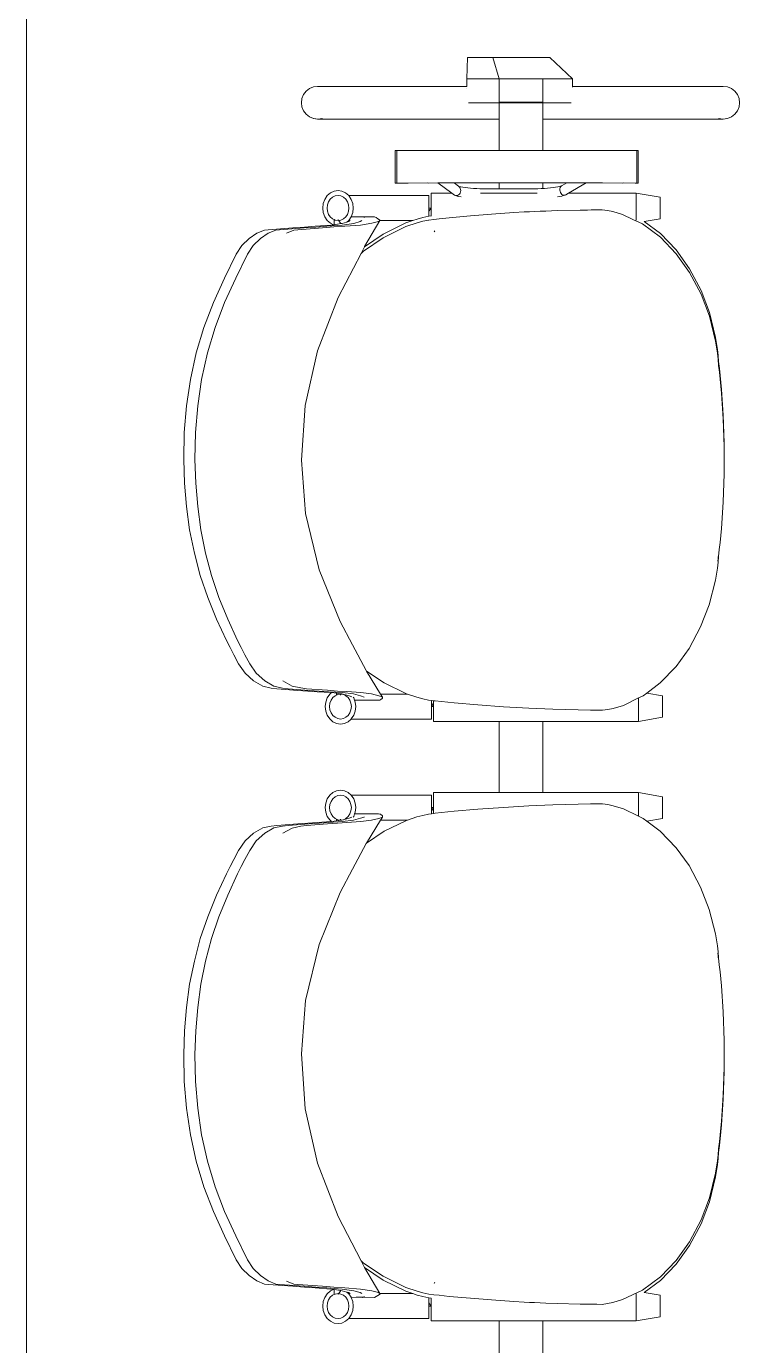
# Model space of a CAD drawing. Header units: millimetres. Extents: x -280308 to 6402717, y -14 to 2073074.
# Drawn here: x -19367 to -18711, y 562457 to 563670 of the extents above; entities that cross this region are included whole.
import ezdxf

# ---------------------------------------------------------------- set-up
doc = ezdxf.new("R2010")
doc.units = ezdxf.units.MM
doc.layers.get('0').update_dxf_attribs({"lineweight": 0})
doc.layers.add('A-ALINE-6', color=117, linetype='Continuous', lineweight=9)
doc.layers.add('A-FURN-EQPM', color=177, linetype='Continuous', lineweight=0)

# ---------------------------------------------------------------- blocks, each defined once
blk = doc.blocks.new('A$Cf856f872')
at = {"layer": 'A-ALINE-6'}
blk.add_lwpolyline([(26497.8, -12897), (26497.8, -8997), (26647.8, -8997), (26647.8, -12897)], close=True, dxfattribs=at)
blk = doc.blocks.new('A$C3a0a0d7c')
at = {"color": 0, "linetype": 'ByBlock', "lineweight": -2}
for p, q in [((-0.0967, -0.077), (-0.0758, -0.0575)), ((-0.0758, -0.0575), (-0.0232, -0.0575)), ((-0.0292, -0.077), (-0.0232, -0.0575)), ((-0.0232, -0.0575), (0, -0.0575)), ((0.0006, -0.077), (0, -0.0575)), ((-0.2391, -0.0845), (-0.2427, -0.086)), ((-0.2352, -0.084), (-0.2391, -0.0845)), ((-0.2352, -0.084), (-0.0967, -0.084)), ((-0.0967, -0.084), (-0.0967, -0.077)), ((-0.0692, -0.077), (-0.0967, -0.077)), ((-0.0967, -0.0846), (-0.0967, -0.084)), ((-0.0292, -0.077), (-0.0692, -0.077)), ((-0.0692, -0.0985), (-0.0692, -0.077)), ((-0.0292, -0.0985), (-0.0292, -0.077)), ((0.0006, -0.077), (-0.0292, -0.077)), ((0.0006, -0.084), (0.0005, -0.084)), ((0.0006, -0.084), (0.0006, -0.077)), ((0.0006, -0.084), (0.1378, -0.084)), ((0.1378, -0.084), (0.1416, -0.0845)), ((0.1416, -0.0845), (0.1452, -0.086)), ((-0.2497, -0.0951), (-0.2502, -0.099)), ((-0.2482, -0.0915), (-0.2497, -0.0951)), ((-0.2458, -0.0884), (-0.2482, -0.0915)), ((-0.2427, -0.086), (-0.2458, -0.0884)), ((0.0006, -0.086), (0.0006, -0.0859)), ((0.1452, -0.086), (0.1484, -0.0884)), ((0.1484, -0.0884), (0.1507, -0.0915)), ((0.1507, -0.0915), (0.1522, -0.0951)), ((0.1522, -0.0951), (0.1527, -0.099)), ((-0.2502, -0.099), (-0.2497, -0.1029)), ((-0.2497, -0.1029), (-0.2482, -0.1065)), ((-0.2482, -0.1065), (-0.2458, -0.1096)), ((-0.0692, -0.099), (-0.0954, -0.099)), ((-0.0292, -0.0985), (-0.0692, -0.0985)), ((-0.0692, -0.099), (-0.0692, -0.0985)), ((-0.0292, -0.099), (-0.0692, -0.099)), ((-0.0692, -0.114), (-0.0692, -0.099)), ((-0.0292, -0.099), (-0.0292, -0.0985)), ((-0.0292, -0.114), (-0.0292, -0.099)), ((-0.0011, -0.099), (-0.0292, -0.099)), ((0.1507, -0.1065), (0.1484, -0.1096)), ((0.1522, -0.1029), (0.1507, -0.1065)), ((0.1527, -0.099), (0.1522, -0.1029)), ((-0.2458, -0.1096), (-0.2427, -0.112)), ((-0.2427, -0.112), (-0.2391, -0.1135)), ((-0.2391, -0.1135), (-0.2352, -0.114)), ((-0.2386, -0.1135), (-0.235, -0.114)), ((-0.235, -0.114), (-0.2352, -0.114)), ((-0.2349, -0.114), (-0.235, -0.114)), ((-0.2349, -0.114), (-0.2347, -0.114)), ((-0.2347, -0.114), (-0.2308, -0.1135)), ((-0.2347, -0.114), (-0.2314, -0.1135)), ((-0.2347, -0.114), (-0.0692, -0.114)), ((-0.0692, -0.1429), (-0.0692, -0.114)), ((-0.0292, -0.1429), (-0.0292, -0.114)), ((0.1372, -0.114), (-0.0292, -0.114)), ((0.1372, -0.114), (0.1334, -0.1135)), ((0.1372, -0.114), (0.1339, -0.1135)), ((0.1372, -0.114), (0.1374, -0.114)), ((0.1375, -0.114), (0.1374, -0.114)), ((0.1411, -0.1135), (0.1375, -0.114)), ((0.1378, -0.114), (0.1375, -0.114)), ((0.1416, -0.1135), (0.1378, -0.114)), ((0.1452, -0.112), (0.1416, -0.1135)), ((0.1484, -0.1096), (0.1452, -0.112)), ((-0.1571, -0.143), (-0.1571, -0.143)), ((-0.1569, -0.143), (-0.1571, -0.143)), ((-0.1571, -0.1729), (-0.1571, -0.143)), ((-0.1569, -0.143), (-0.1568, -0.143)), ((-0.1568, -0.143), (-0.1566, -0.143)), ((-0.1559, -0.143), (-0.1566, -0.143)), ((-0.1559, -0.143), (-0.1557, -0.143)), ((-0.1438, -0.1429), (-0.1557, -0.143)), ((-0.1557, -0.1729), (-0.1557, -0.143)), ((-0.0692, -0.1429), (-0.1438, -0.1429)), ((-0.0292, -0.1429), (-0.0692, -0.1429)), ((0.0648, -0.143), (-0.0292, -0.1429)), ((0.0648, -0.143), (0.0653, -0.143)), ((0.0648, -0.1729), (0.0648, -0.143)), ((0.0653, -0.143), (0.0658, -0.143)), ((0.0662, -0.143), (0.0658, -0.143)), ((0.0662, -0.143), (0.0664, -0.143)), ((0.0662, -0.143), (0.0662, -0.143)), ((0.0664, -0.143), (0.0665, -0.143)), ((0.0665, -0.1729), (0.0665, -0.143)), ((-0.1571, -0.1729), (-0.1571, -0.1729)), ((-0.1571, -0.1729), (-0.157, -0.1729)), ((-0.157, -0.1729), (-0.1569, -0.1729)), ((-0.1569, -0.1729), (-0.1568, -0.1729)), ((-0.1568, -0.1729), (-0.1566, -0.1729)), ((-0.1566, -0.1729), (-0.1564, -0.1729)), ((-0.1564, -0.1729), (-0.1562, -0.1729)), ((-0.1562, -0.1729), (-0.1559, -0.1729)), ((-0.1559, -0.1729), (-0.1557, -0.1729)), ((-0.1557, -0.1729), (-0.1554, -0.1729)), ((-0.1554, -0.1729), (-0.1543, -0.1729)), ((-0.1543, -0.1729), (-0.1438, -0.1728)), ((-0.1438, -0.1728), (-0.1425, -0.1729)), ((-0.1425, -0.1729), (-0.1243, -0.1728)), ((-0.1243, -0.1728), (-0.1232, -0.1728)), ((-0.1232, -0.1728), (-0.1094, -0.1728)), ((-0.1094, -0.1728), (-0.1093, -0.1728)), ((-0.1093, -0.1728), (-0.0929, -0.1822)), ((-0.1093, -0.1728), (-0.1044, -0.1728)), ((-0.1036, -0.1728), (-0.1044, -0.1728)), ((-0.1036, -0.1728), (-0.0915, -0.1728)), ((-0.0915, -0.1728), (-0.0914, -0.1728)), ((-0.0914, -0.1728), (-0.0871, -0.1753)), ((-0.0914, -0.1728), (-0.0842, -0.1728)), ((-0.0871, -0.1753), (-0.0863, -0.1756)), ((-0.0871, -0.1753), (-0.0866, -0.1755)), ((-0.0866, -0.1755), (-0.0859, -0.1762)), ((-0.0863, -0.1756), (-0.0849, -0.176)), ((-0.0855, -0.1817), (-0.0861, -0.1826)), ((-0.0859, -0.1762), (-0.0853, -0.1771)), ((-0.0851, -0.1805), (-0.0855, -0.1817)), ((-0.0853, -0.1771), (-0.085, -0.1782)), ((-0.0849, -0.1794), (-0.0851, -0.1805)), ((-0.085, -0.1782), (-0.0849, -0.1794)), ((-0.0849, -0.176), (-0.0831, -0.1764)), ((-0.0838, -0.1728), (-0.0842, -0.1728)), ((-0.0838, -0.1728), (-0.0692, -0.1728)), ((-0.0831, -0.1764), (-0.0811, -0.1768)), ((-0.0811, -0.1768), (-0.0788, -0.1771)), ((-0.0788, -0.1771), (-0.0763, -0.1774)), ((-0.0763, -0.1774), (-0.0736, -0.1776)), ((-0.0736, -0.1776), (-0.0708, -0.1779)), ((-0.0708, -0.1779), (-0.0692, -0.1779)), ((-0.0692, -0.1779), (-0.0692, -0.1728)), ((-0.0692, -0.1728), (-0.0639, -0.1728)), ((-0.0692, -0.1779), (-0.0678, -0.178)), ((-0.0647, -0.1781), (-0.0678, -0.178)), ((-0.0647, -0.1781), (-0.0617, -0.1782)), ((-0.0637, -0.1728), (-0.0639, -0.1728)), ((-0.0637, -0.1728), (-0.0437, -0.1728)), ((-0.0617, -0.1782), (-0.0584, -0.1782)), ((-0.0584, -0.1782), (-0.0292, -0.1782)), ((-0.0437, -0.1728), (-0.0436, -0.1728)), ((-0.0292, -0.1728), (-0.0436, -0.1728)), ((-0.0292, -0.1782), (-0.0292, -0.1728)), ((-0.0292, -0.1728), (-0.0236, -0.1728)), ((-0.0292, -0.1782), (-0.0175, -0.1782)), ((-0.0236, -0.1728), (-0.0232, -0.1728)), ((-0.0232, -0.1728), (-0.0037, -0.1728)), ((-0.0175, -0.1782), (-0.0143, -0.1782)), ((-0.0143, -0.1782), (-0.0114, -0.1781)), ((-0.0114, -0.1781), (-0.0085, -0.178)), ((-0.0085, -0.178), (-0.0056, -0.1779)), ((-0.0056, -0.1779), (-0.0029, -0.1776)), ((-0.0037, -0.1728), (-0.003, -0.1728)), ((0.0123, -0.1728), (-0.003, -0.1728)), ((-0.0029, -0.1776), (-0.0004, -0.1774)), ((-0.0004, -0.1774), (0.002, -0.1771)), ((0.002, -0.1771), (0.0041, -0.1768)), ((0.0041, -0.1768), (0.006, -0.1764)), ((0.006, -0.1764), (0.0075, -0.176)), ((0.0063, -0.1787), (0.0062, -0.1798)), ((0.0062, -0.1798), (0.0064, -0.181)), ((0.0066, -0.1776), (0.0063, -0.1787)), ((0.0064, -0.181), (0.0068, -0.1821)), ((0.0072, -0.1767), (0.0066, -0.1776)), ((0.0079, -0.176), (0.0072, -0.1767)), ((0.0075, -0.176), (0.0083, -0.1758)), ((0.0079, -0.176), (0.0083, -0.1758)), ((0.0083, -0.1758), (0.0123, -0.1728)), ((0.0124, -0.1728), (0.0123, -0.1728)), ((0.0124, -0.1728), (0.016, -0.1728)), ((0.0144, -0.1822), (0.0273, -0.1728)), ((0.016, -0.1728), (0.017, -0.1728)), ((0.0273, -0.1728), (0.017, -0.1728)), ((0.0354, -0.1729), (0.0273, -0.1728)), ((0.0273, -0.1728), (0.0273, -0.1728)), ((0.0354, -0.1729), (0.0367, -0.1728)), ((0.0367, -0.1728), (0.0544, -0.1729)), ((0.0544, -0.1729), (0.0559, -0.1729)), ((0.0559, -0.1729), (0.0633, -0.1729)), ((0.0633, -0.1729), (0.0641, -0.1729)), ((0.0647, -0.1729), (0.0641, -0.1729)), ((0.0648, -0.1729), (0.0647, -0.1729)), ((0.0648, -0.1729), (0.0653, -0.1729)), ((0.0653, -0.1729), (0.0653, -0.1729)), ((0.0653, -0.1729), (0.0658, -0.1729)), ((0.0658, -0.1729), (0.0658, -0.1729)), ((0.0658, -0.1729), (0.0662, -0.1729)), ((0.0662, -0.1729), (0.0664, -0.1729)), ((0.0662, -0.1729), (0.0662, -0.1729)), ((0.0664, -0.1729), (0.0665, -0.1729)), ((0.112, -0.182), (0.1092, -0.1844)), ((0.1154, -0.1803), (0.112, -0.182)), ((0.119, -0.1798), (0.1154, -0.1803)), ((0.1226, -0.1803), (0.119, -0.1798)), ((0.126, -0.182), (0.1226, -0.1803)), ((0.1289, -0.1845), (0.126, -0.182)), ((-0.1551, -0.1822), (-0.1771, -0.186)), ((-0.1771, -0.2058), (-0.1771, -0.186)), ((-0.0929, -0.1822), (-0.1551, -0.1822)), ((-0.1551, -0.2071), (-0.1551, -0.1822)), ((-0.0929, -0.1822), (-0.0905, -0.1836)), ((-0.0897, -0.184), (-0.0905, -0.1836)), ((-0.0887, -0.1841), (-0.0897, -0.184)), ((-0.0897, -0.184), (-0.0884, -0.1844)), ((-0.0878, -0.1839), (-0.0887, -0.1841)), ((-0.0884, -0.1844), (-0.0868, -0.1849)), ((-0.0869, -0.1834), (-0.0878, -0.1839)), ((-0.0861, -0.1826), (-0.0869, -0.1834)), ((-0.0868, -0.1849), (-0.0849, -0.1853)), ((-0.0849, -0.1853), (-0.0828, -0.1857)), ((-0.012, -0.1822), (-0.0642, -0.1822)), ((0.0059, -0.1857), (0.0078, -0.1853)), ((0.0068, -0.1821), (0.0074, -0.1831)), ((0.0074, -0.1831), (0.0082, -0.1838)), ((0.0078, -0.1853), (0.0095, -0.1849)), ((0.0082, -0.1838), (0.0091, -0.1843)), ((0.0091, -0.1843), (0.01, -0.1845)), ((0.0095, -0.1849), (0.011, -0.1844)), ((0.01, -0.1845), (0.011, -0.1844)), ((0.011, -0.1844), (0.0119, -0.184)), ((0.0119, -0.184), (0.0144, -0.1822)), ((0.0335, -0.1822), (0.0144, -0.1822)), ((0.0335, -0.1822), (0.0335, -0.2032)), ((0.1092, -0.1844), (0.0354, -0.1844)), ((0.0354, -0.2034), (0.0354, -0.1844)), ((0.1055, -0.1917), (0.105, -0.1959)), ((0.1069, -0.1879), (0.1055, -0.1917)), ((0.1091, -0.1845), (0.1069, -0.1879)), ((0.1094, -0.1929), (0.109, -0.1959)), ((0.1092, -0.1844), (0.1091, -0.1845)), ((0.1103, -0.1902), (0.1094, -0.1929)), ((0.1119, -0.1878), (0.1103, -0.1902)), ((0.114, -0.1859), (0.1119, -0.1878)), ((0.1164, -0.1848), (0.114, -0.1859)), ((0.119, -0.1844), (0.1164, -0.1848)), ((0.1216, -0.1848), (0.119, -0.1844)), ((0.124, -0.1859), (0.1216, -0.1848)), ((0.1261, -0.1878), (0.124, -0.1859)), ((0.1277, -0.1902), (0.1261, -0.1878)), ((0.1287, -0.1929), (0.1277, -0.1902)), ((0.129, -0.1959), (0.1287, -0.1929)), ((0.1311, -0.1879), (0.1289, -0.1845)), ((0.1325, -0.1917), (0.1311, -0.1879)), ((0.133, -0.1959), (0.1325, -0.1917)), ((-0.1626, -0.2083), (-0.1771, -0.2058)), ((-0.1608, -0.2105), (-0.1521, -0.2063)), ((-0.1521, -0.2063), (-0.1427, -0.2018)), ((-0.1336, -0.1992), (-0.1427, -0.2018)), ((-0.1288, -0.1983), (-0.1336, -0.1992)), ((-0.124, -0.1976), (-0.1288, -0.1983)), ((-0.1189, -0.1976), (-0.124, -0.1976)), ((-0.1138, -0.1976), (-0.1189, -0.1976)), ((-0.1103, -0.1977), (-0.1138, -0.1976)), ((-0.1036, -0.1978), (-0.1103, -0.1977)), ((-0.0824, -0.1983), (-0.1036, -0.1978)), ((-0.072, -0.1987), (-0.0824, -0.1983)), ((-0.0668, -0.1989), (-0.072, -0.1987)), ((-0.0616, -0.1991), (-0.0668, -0.1989)), ((-0.0569, -0.1993), (-0.0616, -0.1991)), ((-0.0522, -0.1995), (-0.0569, -0.1993)), ((-0.0427, -0.2001), (-0.0522, -0.1995)), ((-0.022, -0.2015), (-0.0427, -0.2001)), ((-0.022, -0.2015), (-0.0028, -0.2031)), ((-0.0028, -0.2031), (0.0167, -0.2048)), ((0.0261, -0.2058), (0.0167, -0.2048)), ((0.0308, -0.2063), (0.0261, -0.2058)), ((0.0354, -0.1959), (0.0335, -0.1959)), ((0.0354, -0.1989), (0.0335, -0.1959)), ((0.0335, -0.2033), (0.0335, -0.2032)), ((0.0354, -0.2034), (0.0335, -0.2032)), ((0.0355, -0.2034), (0.0354, -0.2034)), ((0.0354, -0.2062), (0.0354, -0.2062)), ((0.0409, -0.2046), (0.0355, -0.2034)), ((0.0462, -0.2061), (0.0409, -0.2046)), ((0.0502, -0.2074), (0.0462, -0.2061)), ((0.081, -0.2066), (0.0823, -0.2057)), ((0.0823, -0.2057), (0.0839, -0.2047)), ((0.0839, -0.2047), (0.0855, -0.2039)), ((0.0963, -0.204), (0.0855, -0.2039)), ((0.0948, -0.2047), (0.0963, -0.204)), ((0.0963, -0.204), (0.0965, -0.2039)), ((0.1022, -0.204), (0.0963, -0.204)), ((0.1069, -0.204), (0.0965, -0.2039)), ((0.105, -0.1959), (0.1055, -0.2001)), ((0.1055, -0.2001), (0.1069, -0.204)), ((0.1069, -0.204), (0.1069, -0.204)), ((0.1069, -0.204), (0.1091, -0.2073)), ((0.109, -0.1959), (0.1094, -0.1989)), ((0.1094, -0.1989), (0.1103, -0.2017)), ((0.1103, -0.2017), (0.1119, -0.204)), ((0.1119, -0.204), (0.114, -0.2059)), ((0.114, -0.2059), (0.1164, -0.207)), ((0.1226, -0.2065), (0.124, -0.2059)), ((0.124, -0.2059), (0.1261, -0.204)), ((0.1261, -0.204), (0.1277, -0.2017)), ((0.1277, -0.2017), (0.1287, -0.1989)), ((0.1287, -0.1989), (0.129, -0.1959)), ((0.1289, -0.2073), (0.1311, -0.204)), ((0.1311, -0.204), (0.1325, -0.2001)), ((0.1325, -0.2001), (0.133, -0.1959)), ((-0.1774, -0.2193), (-0.1626, -0.2083)), ((-0.1774, -0.2228), (-0.1608, -0.2105)), ((-0.1626, -0.2083), (-0.1625, -0.2083)), ((0.0306, -0.2168), (0.03, -0.2178)), ((0.0355, -0.2069), (0.0308, -0.2063)), ((0.0409, -0.2081), (0.0355, -0.2069)), ((0.0462, -0.2095), (0.0409, -0.2081)), ((0.0566, -0.213), (0.0462, -0.2095)), ((0.0566, -0.2096), (0.0502, -0.2074)), ((0.0502, -0.2074), (0.0805, -0.2074)), ((0.0776, -0.2198), (0.0566, -0.2096)), ((0.0776, -0.2233), (0.0566, -0.213)), ((0.0804, -0.2073), (0.081, -0.2066)), ((0.0819, -0.2083), (0.0804, -0.2073)), ((0.0805, -0.2074), (0.0804, -0.2073)), ((0.0946, -0.2313), (0.0805, -0.2074)), ((0.0878, -0.2099), (0.0819, -0.2083)), ((0.0984, -0.2116), (0.0878, -0.2099)), ((0.0972, -0.2074), (0.0971, -0.2074)), ((0.0986, -0.2084), (0.0972, -0.2074)), ((0.1127, -0.2126), (0.0984, -0.2116)), ((0.1045, -0.21), (0.0986, -0.2084)), ((0.1151, -0.2116), (0.1045, -0.21)), ((0.1093, -0.2084), (0.1079, -0.2074)), ((0.1091, -0.2073), (0.1109, -0.2089)), ((0.1109, -0.2089), (0.1093, -0.2084)), ((0.1151, -0.21), (0.1109, -0.2089)), ((0.1227, -0.2133), (0.1127, -0.2126)), ((0.1163, -0.2102), (0.1151, -0.21)), ((0.1294, -0.2127), (0.1151, -0.2116)), ((0.1182, -0.2076), (0.1163, -0.2102)), ((0.1226, -0.2112), (0.1163, -0.2102)), ((0.1164, -0.207), (0.119, -0.2074)), ((0.119, -0.2074), (0.119, -0.2065)), ((0.119, -0.2074), (0.1216, -0.207)), ((0.1216, -0.207), (0.1226, -0.2065)), ((0.1226, -0.2112), (0.1226, -0.2065)), ((0.1231, -0.2112), (0.1226, -0.2112)), ((0.1333, -0.2141), (0.1227, -0.2133)), ((0.1231, -0.2112), (0.126, -0.2098)), ((0.1257, -0.2116), (0.1231, -0.2112)), ((0.1399, -0.2127), (0.1257, -0.2116)), ((0.126, -0.2098), (0.1289, -0.2073)), ((0.1394, -0.2134), (0.1294, -0.2127)), ((0.1333, -0.2141), (0.156, -0.2159)), ((0.15, -0.2142), (0.1394, -0.2134)), ((0.1499, -0.2134), (0.1399, -0.2127)), ((0.1605, -0.2142), (0.1499, -0.2134)), ((0.15, -0.2142), (0.1727, -0.216)), ((0.1596, -0.2161), (0.156, -0.2159)), ((0.1665, -0.2189), (0.1596, -0.2161)), ((0.1605, -0.2142), (0.1831, -0.216)), ((0.1763, -0.2162), (0.1727, -0.216)), ((0.1832, -0.219), (0.1763, -0.2162)), ((0.1866, -0.2162), (0.1831, -0.216)), ((0.1936, -0.219), (0.1866, -0.2162)), ((-0.1918, -0.2344), (-0.1774, -0.2193)), ((-0.1918, -0.2379), (-0.1774, -0.2228)), ((0.0776, -0.2198), (0.0946, -0.2315)), ((0.0776, -0.2233), (0.0955, -0.2355)), ((0.1904, -0.2239), (0.1832, -0.219)), ((0.197, -0.2305), (0.1904, -0.2239)), ((0.2007, -0.2239), (0.1936, -0.219)), ((0.2022, -0.2384), (0.197, -0.2305)), ((0.2073, -0.2305), (0.2007, -0.2239)), ((0.2125, -0.2384), (0.2073, -0.2305)), ((-0.2041, -0.2517), (-0.1918, -0.2344)), ((-0.2041, -0.2551), (-0.1918, -0.2379)), ((0.0946, -0.2313), (0.0946, -0.2315)), ((0.0946, -0.2315), (0.0978, -0.2376)), ((0.0955, -0.2355), (0.0978, -0.2376)), ((0.0978, -0.2376), (0.1188, -0.2783)), ((0.2131, -0.2604), (0.2022, -0.2384)), ((0.2234, -0.2604), (0.2125, -0.2384)), ((-0.2148, -0.2717), (-0.2041, -0.2517)), ((-0.2148, -0.2751), (-0.2041, -0.2551)), ((0.2233, -0.2828), (0.2131, -0.2604)), ((0.2336, -0.2828), (0.2234, -0.2604)), ((-0.2225, -0.292), (-0.2148, -0.2717)), ((-0.2225, -0.2954), (-0.2148, -0.2751)), ((0.1188, -0.2783), (0.138, -0.3273)), ((0.2321, -0.3057), (0.2233, -0.2828)), ((0.2424, -0.3057), (0.2336, -0.2828)), ((-0.2225, -0.292), (-0.2282, -0.3149)), ((-0.2225, -0.2954), (-0.2282, -0.3184)), ((-0.2282, -0.3149), (-0.2299, -0.326)), ((0.239, -0.3291), (0.2321, -0.3057)), ((0.2493, -0.3291), (0.2424, -0.3057)), ((-0.2299, -0.326), (-0.2305, -0.3316)), ((-0.2282, -0.3184), (-0.2299, -0.3294)), ((0.138, -0.3273), (0.1493, -0.3774)), ((-0.2309, -0.3372), (-0.2317, -0.3435)), ((-0.2305, -0.3316), (-0.2309, -0.3372)), ((-0.2305, -0.335), (-0.2309, -0.3406)), ((-0.2299, -0.3294), (-0.2305, -0.335)), ((0.2444, -0.3535), (0.239, -0.3291)), ((0.2547, -0.3535), (0.2493, -0.3291)), ((-0.2324, -0.3499), (-0.2336, -0.3627)), ((-0.2317, -0.3435), (-0.2324, -0.3499)), ((-0.2317, -0.347), (-0.2324, -0.3533)), ((-0.2309, -0.3406), (-0.2317, -0.347)), ((-0.2351, -0.3863), (-0.2336, -0.3627)), ((-0.2324, -0.3533), (-0.2336, -0.3662)), ((0.248, -0.3779), (0.2444, -0.3535)), ((0.2583, -0.3779), (0.2547, -0.3535)), ((-0.2351, -0.3898), (-0.2336, -0.3662)), ((-0.2359, -0.4118), (-0.2351, -0.3863)), ((0.1493, -0.3774), (0.1527, -0.4278)), ((0.25, -0.4025), (0.248, -0.3779)), ((0.2603, -0.4025), (0.2583, -0.3779)), ((-0.2359, -0.4153), (-0.2351, -0.3898)), ((-0.2359, -0.4153), (-0.2359, -0.4118)), ((0.2505, -0.4273), (0.25, -0.4025)), ((0.2608, -0.4273), (0.2603, -0.4025)), ((-0.2359, -0.4369), (-0.2359, -0.4153)), ((-0.2359, -0.4369), (-0.2359, -0.4369)), ((0.1527, -0.4278), (0.1488, -0.4769)), ((0.2498, -0.449), (0.2505, -0.4273)), ((0.2601, -0.449), (0.2608, -0.4273)), ((-0.2359, -0.4403), (-0.2359, -0.4369)), ((-0.235, -0.4665), (-0.2359, -0.4403)), ((0.248, -0.4705), (0.2498, -0.449)), ((0.2583, -0.4705), (0.2601, -0.449)), ((-0.235, -0.4665), (-0.2335, -0.4906)), ((0.2451, -0.4919), (0.248, -0.4705)), ((0.2554, -0.4919), (0.2583, -0.4705)), ((0.1488, -0.4769), (0.1364, -0.5286)), ((-0.2335, -0.4906), (-0.2322, -0.5035)), ((0.2408, -0.5133), (0.2451, -0.4919)), ((0.2511, -0.5133), (0.2554, -0.4919)), ((-0.2322, -0.5035), (-0.2315, -0.5099)), ((-0.2315, -0.5099), (-0.2308, -0.5163)), ((-0.2308, -0.5163), (-0.2304, -0.5218)), ((-0.2305, -0.5163), (-0.2304, -0.5183)), ((-0.2304, -0.5183), (-0.2301, -0.5206)), ((-0.2304, -0.5218), (-0.2298, -0.5272)), ((0.2353, -0.534), (0.2408, -0.5133)), ((0.2456, -0.534), (0.2511, -0.5133)), ((-0.2298, -0.5272), (-0.2281, -0.5382)), ((0.1364, -0.5286), (0.117, -0.5763)), ((0.2285, -0.5542), (0.2353, -0.534)), ((0.2388, -0.5542), (0.2456, -0.534)), ((-0.2222, -0.5608), (-0.2281, -0.5382)), ((0.2204, -0.574), (0.2285, -0.5542)), ((0.2307, -0.574), (0.2388, -0.5542)), ((-0.2144, -0.5812), (-0.2222, -0.5608)), ((-0.2037, -0.6011), (-0.2144, -0.5812)), ((0.117, -0.5763), (0.1056, -0.5978)), ((0.2113, -0.5936), (0.2204, -0.574)), ((0.2216, -0.5936), (0.2307, -0.574)), ((0.208, -0.6002), (0.2113, -0.5936)), ((0.2183, -0.6002), (0.2216, -0.5936)), ((-0.1919, -0.6175), (-0.2037, -0.6011)), ((0.1056, -0.5978), (0.093, -0.6214)), ((0.2002, -0.6151), (0.2046, -0.6068)), ((0.2046, -0.6068), (0.208, -0.6002)), ((0.2105, -0.6151), (0.2149, -0.6068)), ((0.2149, -0.6068), (0.2183, -0.6002)), ((-0.1772, -0.6328), (-0.1919, -0.6175)), ((0.1941, -0.6238), (0.2002, -0.6151)), ((0.2044, -0.6238), (0.2105, -0.6151)), ((0.0927, -0.6218), (0.0767, -0.6328)), ((0.0799, -0.643), (0.0927, -0.6218)), ((0.0927, -0.6218), (0.093, -0.6214)), ((0.1612, -0.6356), (0.1696, -0.6309)), ((0.1779, -0.6357), (0.1862, -0.6309)), ((0.1862, -0.6309), (0.1941, -0.6238)), ((0.1882, -0.6357), (0.1966, -0.6309)), ((0.1966, -0.6309), (0.2044, -0.6238)), ((-0.1649, -0.6421), (-0.1794, -0.6446)), ((-0.1649, -0.6421), (-0.1772, -0.6328)), ((-0.1616, -0.6445), (-0.1649, -0.6421)), ((0.0464, -0.6459), (0.055, -0.643)), ((0.055, -0.643), (0.0567, -0.6424)), ((0.055, -0.643), (0.0799, -0.643)), ((0.0767, -0.6328), (0.0567, -0.6424)), ((0.0782, -0.6458), (0.0799, -0.643)), ((0.0815, -0.6445), (0.0881, -0.6429)), ((0.0881, -0.6429), (0.0981, -0.6416)), ((0.0981, -0.6416), (0.111, -0.6407)), ((0.0982, -0.6446), (0.1048, -0.6429)), ((0.1048, -0.6429), (0.1148, -0.6417)), ((0.1089, -0.6446), (0.1154, -0.6429)), ((0.111, -0.6407), (0.1196, -0.6402)), ((0.1141, -0.6434), (0.1167, -0.643)), ((0.1148, -0.6417), (0.1276, -0.6408)), ((0.1154, -0.6429), (0.1162, -0.6428)), ((0.1162, -0.6428), (0.1203, -0.6423)), ((0.1167, -0.643), (0.1193, -0.6434)), ((0.1167, -0.643), (0.1167, -0.6439)), ((0.1196, -0.6402), (0.1287, -0.6395)), ((0.1203, -0.6423), (0.1251, -0.6417)), ((0.1203, -0.6423), (0.1203, -0.6439)), ((0.1251, -0.6417), (0.1266, -0.6431)), ((0.1251, -0.6417), (0.1254, -0.6417)), ((0.1254, -0.6417), (0.1382, -0.6408)), ((0.1266, -0.6431), (0.1289, -0.6464)), ((0.1276, -0.6408), (0.1362, -0.6402)), ((0.1481, -0.6381), (0.1287, -0.6395)), ((0.1362, -0.6402), (0.1454, -0.6396)), ((0.1382, -0.6408), (0.1467, -0.6402)), ((0.1648, -0.6381), (0.1454, -0.6396)), ((0.1467, -0.6402), (0.1559, -0.6396)), ((0.1481, -0.6381), (0.1533, -0.6374)), ((0.1533, -0.6374), (0.1612, -0.6356)), ((0.1752, -0.6381), (0.1559, -0.6396)), ((0.1648, -0.6381), (0.17, -0.6375)), ((0.17, -0.6375), (0.1779, -0.6357)), ((0.1752, -0.6381), (0.1804, -0.6375)), ((0.1804, -0.6375), (0.1882, -0.6357)), ((-0.1794, -0.6446), (-0.1794, -0.6644)), ((-0.1616, -0.6445), (-0.1574, -0.6466)), ((-0.1574, -0.6466), (-0.1435, -0.6534)), ((-0.1574, -0.6466), (-0.1574, -0.6682)), ((-0.1435, -0.6534), (-0.134, -0.6562)), ((-0.033, -0.6547), (-0.0565, -0.656)), ((-0.0095, -0.6529), (-0.033, -0.6547)), ((-0.0095, -0.6529), (0.0122, -0.6511)), ((0.0122, -0.6511), (0.0239, -0.6499)), ((0.0239, -0.6499), (0.0298, -0.6492)), ((0.0298, -0.6492), (0.0313, -0.6491)), ((0.0313, -0.6491), (0.0331, -0.6488)), ((0.0313, -0.6491), (0.0313, -0.6682)), ((0.0331, -0.6515), (0.0313, -0.6545)), ((0.0331, -0.6545), (0.0313, -0.6545)), ((0.0331, -0.6488), (0.0357, -0.6485)), ((0.0331, -0.6488), (0.0331, -0.666)), ((0.0357, -0.6485), (0.0411, -0.6473)), ((0.0411, -0.6473), (0.0464, -0.6459)), ((0.0781, -0.6468), (0.0782, -0.6458)), ((0.0798, -0.6483), (0.0781, -0.6468)), ((0.0782, -0.6458), (0.0815, -0.6445)), ((0.0806, -0.6485), (0.0798, -0.6483)), ((0.0819, -0.6486), (0.0806, -0.6485)), ((0.0986, -0.6487), (0.0819, -0.6486)), ((0.0949, -0.6459), (0.095, -0.6458)), ((0.095, -0.6458), (0.0982, -0.6446)), ((0.1, -0.6487), (0.0986, -0.6487)), ((0.1, -0.6487), (0.0986, -0.6487)), ((0.1038, -0.6487), (0.1, -0.6487)), ((0.1027, -0.6545), (0.1032, -0.6503)), ((0.1032, -0.6586), (0.1027, -0.6545)), ((0.1032, -0.6503), (0.1038, -0.6487)), ((0.1038, -0.6487), (0.1046, -0.6464)), ((0.1046, -0.6464), (0.1051, -0.6457)), ((0.1062, -0.6456), (0.1089, -0.6446)), ((0.1067, -0.6545), (0.1071, -0.6515)), ((0.1071, -0.6574), (0.1067, -0.6545)), ((0.1071, -0.6515), (0.1081, -0.6487)), ((0.1081, -0.6487), (0.1097, -0.6463)), ((0.1097, -0.6463), (0.1117, -0.6445)), ((0.1117, -0.6445), (0.1141, -0.6434)), ((0.1193, -0.6434), (0.1203, -0.6439)), ((0.1203, -0.6439), (0.1217, -0.6445)), ((0.1217, -0.6445), (0.1238, -0.6463)), ((0.1238, -0.6463), (0.1254, -0.6487)), ((0.1254, -0.6487), (0.1264, -0.6515)), ((0.1264, -0.6515), (0.1267, -0.6545)), ((0.1267, -0.6545), (0.1264, -0.6574)), ((0.1289, -0.6464), (0.1302, -0.6503)), ((0.1302, -0.6503), (0.1307, -0.6545)), ((0.1307, -0.6545), (0.1302, -0.6586)), ((-0.1574, -0.6682), (-0.1794, -0.6644)), ((-0.134, -0.6562), (-0.1291, -0.6572)), ((-0.1291, -0.6572), (-0.1241, -0.6579)), ((-0.1241, -0.6579), (-0.1185, -0.6579)), ((-0.1185, -0.6579), (-0.113, -0.6578)), ((-0.113, -0.6578), (-0.1019, -0.6576)), ((-0.0786, -0.6569), (-0.1019, -0.6576)), ((-0.0565, -0.656), (-0.0786, -0.6569)), ((0.107, -0.666), (0.0331, -0.666)), ((0.1046, -0.6625), (0.1032, -0.6586)), ((0.1068, -0.6658), (0.1046, -0.6625)), ((0.107, -0.666), (0.1068, -0.6658)), ((0.1097, -0.6684), (0.107, -0.666)), ((0.1081, -0.6602), (0.1071, -0.6574)), ((0.1097, -0.6626), (0.1081, -0.6602)), ((0.1117, -0.6644), (0.1097, -0.6626)), ((0.1141, -0.6656), (0.1117, -0.6644)), ((0.1167, -0.666), (0.1141, -0.6656)), ((0.1193, -0.6656), (0.1167, -0.666)), ((0.1217, -0.6644), (0.1193, -0.6656)), ((0.1238, -0.6626), (0.1217, -0.6644)), ((0.1266, -0.6658), (0.1237, -0.6684)), ((0.1254, -0.6602), (0.1238, -0.6626)), ((0.1264, -0.6574), (0.1254, -0.6602)), ((0.1289, -0.6625), (0.1266, -0.6658)), ((0.1302, -0.6586), (0.1289, -0.6625)), ((-0.0692, -0.6682), (-0.1574, -0.6682)), ((-0.0692, -0.7337), (-0.0692, -0.6682)), ((-0.0292, -0.6682), (-0.0692, -0.6682)), ((-0.0292, -0.7337), (-0.0292, -0.6682)), ((0.0313, -0.6682), (-0.0292, -0.6682)), ((0.1131, -0.67), (0.1097, -0.6684)), ((0.1167, -0.6706), (0.1131, -0.67)), ((0.1203, -0.67), (0.1167, -0.6706)), ((0.1237, -0.6684), (0.1203, -0.67)), ((-0.1574, -0.7337), (-0.1794, -0.7375)), ((-0.1794, -0.7574), (-0.1794, -0.7375)), ((-0.0692, -0.7337), (-0.1574, -0.7337)), ((-0.1574, -0.7554), (-0.1574, -0.7337)), ((-0.0292, -0.7337), (-0.0692, -0.7337)), ((0.0313, -0.7337), (-0.0292, -0.7337)), ((0.0313, -0.7337), (0.0313, -0.7529)), ((0.107, -0.7359), (0.0331, -0.7359)), ((0.0331, -0.7531), (0.0331, -0.7359)), ((0.1046, -0.7394), (0.1032, -0.7433)), ((0.1068, -0.7361), (0.1046, -0.7394)), ((0.107, -0.7359), (0.1068, -0.7361)), ((0.1097, -0.7335), (0.107, -0.7359)), ((0.1097, -0.7393), (0.1081, -0.7417)), ((0.1131, -0.7319), (0.1097, -0.7335)), ((0.1117, -0.7375), (0.1097, -0.7393)), ((0.1141, -0.7363), (0.1117, -0.7375)), ((0.1167, -0.7313), (0.1131, -0.7319)), ((0.1167, -0.7359), (0.1141, -0.7363)), ((0.1203, -0.7319), (0.1167, -0.7313)), ((0.1193, -0.7363), (0.1167, -0.7359)), ((0.1217, -0.7375), (0.1193, -0.7363)), ((0.1237, -0.7335), (0.1203, -0.7319)), ((0.1238, -0.7393), (0.1217, -0.7375)), ((0.1266, -0.7361), (0.1237, -0.7335)), ((0.1254, -0.7417), (0.1238, -0.7393)), ((0.1289, -0.7394), (0.1266, -0.7361)), ((0.1302, -0.7433), (0.1289, -0.7394)), ((-0.1574, -0.7554), (-0.1435, -0.7485)), ((-0.1435, -0.7485), (-0.134, -0.7457)), ((-0.134, -0.7457), (-0.1291, -0.7447)), ((-0.1291, -0.7447), (-0.1241, -0.744)), ((-0.1241, -0.744), (-0.1185, -0.7441)), ((-0.1185, -0.7441), (-0.113, -0.7441)), ((-0.113, -0.7441), (-0.1019, -0.7443)), ((-0.0786, -0.745), (-0.1019, -0.7443)), ((-0.0565, -0.7459), (-0.0786, -0.745)), ((-0.033, -0.7472), (-0.0565, -0.7459)), ((-0.0095, -0.749), (-0.033, -0.7472)), ((-0.0095, -0.749), (0.0122, -0.7508)), ((0.0122, -0.7508), (0.0239, -0.752)), ((0.0239, -0.752), (0.0298, -0.7527)), ((0.0331, -0.7474), (0.0313, -0.7474)), ((0.0331, -0.7504), (0.0313, -0.7474)), ((0.1032, -0.7433), (0.1027, -0.7474)), ((0.1027, -0.7474), (0.1032, -0.7516)), ((0.1032, -0.7516), (0.1038, -0.7532)), ((0.1071, -0.7445), (0.1067, -0.7474)), ((0.1067, -0.7474), (0.1071, -0.7504)), ((0.1081, -0.7417), (0.1071, -0.7445)), ((0.1071, -0.7504), (0.1081, -0.7532)), ((0.1264, -0.7445), (0.1254, -0.7417)), ((0.1254, -0.7532), (0.1264, -0.7504)), ((0.1267, -0.7474), (0.1264, -0.7445)), ((0.1264, -0.7504), (0.1267, -0.7474)), ((0.1289, -0.7555), (0.1302, -0.7516)), ((0.1307, -0.7474), (0.1302, -0.7433)), ((0.1302, -0.7516), (0.1307, -0.7474)), ((-0.1649, -0.7599), (-0.1794, -0.7574)), ((-0.1649, -0.7599), (-0.1772, -0.7691)), ((-0.1616, -0.7574), (-0.1649, -0.7599)), ((-0.1616, -0.7574), (-0.1574, -0.7554)), ((0.0298, -0.7527), (0.0313, -0.7529)), ((0.0313, -0.7529), (0.0331, -0.7531)), ((0.0331, -0.7531), (0.0357, -0.7534)), ((0.0357, -0.7534), (0.0411, -0.7546)), ((0.0411, -0.7546), (0.0464, -0.756)), ((0.0464, -0.756), (0.055, -0.7589)), ((0.055, -0.7589), (0.0567, -0.7595)), ((0.055, -0.7589), (0.0799, -0.7589)), ((0.0767, -0.7692), (0.0567, -0.7595)), ((0.0798, -0.7536), (0.0781, -0.7551)), ((0.0781, -0.7551), (0.0782, -0.7561)), ((0.0782, -0.7561), (0.0815, -0.7574)), ((0.0782, -0.7561), (0.0799, -0.7589)), ((0.0806, -0.7534), (0.0798, -0.7536)), ((0.0799, -0.7589), (0.0927, -0.7801)), ((0.0819, -0.7533), (0.0806, -0.7534)), ((0.0815, -0.7574), (0.0881, -0.7591)), ((0.0986, -0.7532), (0.0819, -0.7533)), ((0.0881, -0.7591), (0.0981, -0.7603)), ((0.0949, -0.756), (0.095, -0.7561)), ((0.095, -0.7561), (0.0982, -0.7573)), ((0.0981, -0.7603), (0.111, -0.7612)), ((0.0982, -0.7573), (0.1048, -0.759)), ((0.1, -0.7532), (0.0986, -0.7532)), ((0.1, -0.7532), (0.0986, -0.7533)), ((0.1038, -0.7532), (0.1, -0.7532)), ((0.1038, -0.7532), (0.1046, -0.7555)), ((0.1046, -0.7555), (0.1051, -0.7562)), ((0.1048, -0.759), (0.1148, -0.7603)), ((0.1062, -0.7563), (0.1089, -0.7573)), ((0.1081, -0.7532), (0.1097, -0.7556)), ((0.1089, -0.7573), (0.1154, -0.759)), ((0.1097, -0.7556), (0.1117, -0.7574)), ((0.111, -0.7612), (0.1196, -0.7618)), ((0.1117, -0.7574), (0.1141, -0.7586)), ((0.1141, -0.7586), (0.1167, -0.7589)), ((0.1148, -0.7603), (0.1276, -0.7611)), ((0.1154, -0.759), (0.1162, -0.7591)), ((0.1162, -0.7591), (0.1203, -0.7596)), ((0.1167, -0.7589), (0.1167, -0.7581)), ((0.1167, -0.7589), (0.1193, -0.7586)), ((0.1193, -0.7586), (0.1203, -0.7581)), ((0.1196, -0.7618), (0.1287, -0.7624)), ((0.1203, -0.7581), (0.1217, -0.7574)), ((0.1203, -0.7596), (0.1203, -0.7581)), ((0.1203, -0.7596), (0.1251, -0.7602)), ((0.1217, -0.7574), (0.1238, -0.7556)), ((0.1238, -0.7556), (0.1254, -0.7532)), ((0.1251, -0.7602), (0.1266, -0.7588)), ((0.1251, -0.7602), (0.1254, -0.7603)), ((0.1254, -0.7603), (0.1382, -0.7611)), ((0.1266, -0.7588), (0.1289, -0.7555)), ((0.1276, -0.7611), (0.1362, -0.7617)), ((0.1481, -0.7639), (0.1287, -0.7624)), ((0.1362, -0.7617), (0.1454, -0.7623)), ((0.1382, -0.7611), (0.1467, -0.7617)), ((0.1648, -0.7638), (0.1454, -0.7623)), ((0.1467, -0.7617), (0.1559, -0.7623)), ((0.1481, -0.7639), (0.1533, -0.7645)), ((0.1533, -0.7645), (0.1612, -0.7663)), ((0.1752, -0.7638), (0.1559, -0.7623)), ((0.1648, -0.7638), (0.17, -0.7644)), ((0.17, -0.7644), (0.1779, -0.7662)), ((0.1752, -0.7638), (0.1804, -0.7644)), ((0.1804, -0.7644), (0.1882, -0.7662)), ((-0.1772, -0.7691), (-0.1919, -0.7844)), ((0.0927, -0.7801), (0.0767, -0.7692)), ((0.1612, -0.7663), (0.1696, -0.7711)), ((0.1779, -0.7662), (0.1862, -0.771)), ((0.1862, -0.771), (0.1941, -0.7781)), ((0.1882, -0.7662), (0.1966, -0.771)), ((0.1966, -0.771), (0.2044, -0.7781)), ((-0.1919, -0.7844), (-0.2037, -0.8008)), ((0.0927, -0.7801), (0.093, -0.7805)), ((0.1056, -0.8042), (0.093, -0.7805)), ((0.1941, -0.7781), (0.2002, -0.7868)), ((0.2002, -0.7868), (0.2046, -0.7952)), ((0.2044, -0.7781), (0.2105, -0.7868)), ((0.2105, -0.7868), (0.2149, -0.7952)), ((-0.2037, -0.8008), (-0.2144, -0.8207)), ((0.2046, -0.7952), (0.208, -0.8017)), ((0.2149, -0.7952), (0.2183, -0.8017)), ((0.117, -0.8256), (0.1056, -0.8042)), ((0.208, -0.8017), (0.2113, -0.8083)), ((0.2113, -0.8083), (0.2204, -0.8279)), ((0.2183, -0.8017), (0.2216, -0.8083)), ((0.2216, -0.8083), (0.2307, -0.8279)), ((-0.2144, -0.8207), (-0.2222, -0.8411)), ((0.1364, -0.8734), (0.117, -0.8256)), ((0.2204, -0.8279), (0.2285, -0.8478)), ((0.2307, -0.8279), (0.2388, -0.8478)), ((-0.2222, -0.8411), (-0.2281, -0.8637)), ((0.2285, -0.8478), (0.2353, -0.868)), ((0.2388, -0.8478), (0.2456, -0.868)), ((-0.2298, -0.8747), (-0.2281, -0.8637)), ((0.1488, -0.925), (0.1364, -0.8734)), ((0.2353, -0.868), (0.2408, -0.8887)), ((0.2456, -0.868), (0.2511, -0.8887)), ((-0.2315, -0.892), (-0.2308, -0.8856)), ((-0.2308, -0.8856), (-0.2304, -0.8801)), ((-0.2305, -0.8856), (-0.2304, -0.8836)), ((-0.2304, -0.8801), (-0.2298, -0.8747)), ((-0.2304, -0.8836), (-0.2301, -0.8813)), ((-0.2322, -0.8984), (-0.2315, -0.892)), ((0.2408, -0.8887), (0.2451, -0.91)), ((0.2511, -0.8887), (0.2554, -0.91)), ((-0.2335, -0.9113), (-0.2322, -0.8984)), ((0.2451, -0.91), (0.248, -0.9314)), ((0.2554, -0.91), (0.2583, -0.9314)), ((-0.235, -0.9354), (-0.2335, -0.9113)), ((0.1527, -0.9741), (0.1488, -0.925)), ((0.248, -0.9314), (0.2498, -0.9529)), ((0.2583, -0.9314), (0.2601, -0.9529)), ((-0.235, -0.9354), (-0.2359, -0.9616)), ((0.2498, -0.9529), (0.2505, -0.9746)), ((0.2601, -0.9529), (0.2608, -0.9746)), ((-0.2359, -0.9616), (-0.2359, -0.965)), ((-0.2359, -0.965), (-0.2359, -0.9651)), ((-0.2359, -0.9651), (-0.2359, -0.9866)), ((0.1493, -1.0245), (0.1527, -0.9741)), ((0.2505, -0.9746), (0.25, -0.9994)), ((0.2608, -0.9746), (0.2603, -0.9994)), ((-0.2359, -0.9866), (-0.2351, -1.0121)), ((-0.2359, -0.9866), (-0.2359, -0.9901)), ((-0.2359, -0.9901), (-0.2351, -1.0156)), ((0.25, -0.9994), (0.248, -1.024)), ((0.2603, -0.9994), (0.2583, -1.024)), ((-0.2351, -1.0121), (-0.2336, -1.0358)), ((-0.2351, -1.0156), (-0.2336, -1.0392)), ((0.138, -1.0746), (0.1493, -1.0245)), ((0.248, -1.024), (0.2444, -1.0484)), ((0.2583, -1.024), (0.2547, -1.0484)), ((-0.2324, -1.0486), (-0.2336, -1.0358)), ((-0.2324, -1.052), (-0.2336, -1.0392)), ((-0.2317, -1.0549), (-0.2324, -1.0486)), ((-0.2317, -1.0584), (-0.2324, -1.052)), ((-0.2309, -1.0613), (-0.2317, -1.0549)), ((0.2444, -1.0484), (0.239, -1.0728)), ((0.2547, -1.0484), (0.2493, -1.0728)), ((-0.2309, -1.0647), (-0.2317, -1.0584)), ((-0.2305, -1.0669), (-0.2309, -1.0613)), ((-0.2305, -1.0703), (-0.2309, -1.0647)), ((-0.2299, -1.0725), (-0.2305, -1.0669)), ((-0.2299, -1.0759), (-0.2305, -1.0703)), ((-0.2282, -1.0836), (-0.2299, -1.0725)), ((-0.2282, -1.087), (-0.2299, -1.0759)), ((0.1188, -1.1236), (0.138, -1.0746)), ((0.239, -1.0728), (0.2321, -1.0962)), ((0.2493, -1.0728), (0.2424, -1.0962)), ((-0.2225, -1.1065), (-0.2282, -1.0836)), ((-0.2225, -1.11), (-0.2282, -1.087)), ((0.2321, -1.0962), (0.2233, -1.1191)), ((0.2424, -1.0962), (0.2336, -1.1191)), ((-0.2225, -1.1065), (-0.2148, -1.1268)), ((-0.2225, -1.11), (-0.2148, -1.1302)), ((-0.2148, -1.1268), (-0.2041, -1.1468)), ((0.0978, -1.1643), (0.1188, -1.1236)), ((0.2233, -1.1191), (0.2131, -1.1415)), ((0.2336, -1.1191), (0.2234, -1.1415)), ((-0.2148, -1.1302), (-0.2041, -1.1502)), ((-0.2041, -1.1468), (-0.1918, -1.164)), ((-0.2041, -1.1502), (-0.1918, -1.1675)), ((0.2131, -1.1415), (0.2022, -1.1635)), ((0.2234, -1.1415), (0.2125, -1.1635)), ((-0.1918, -1.164), (-0.1774, -1.1791)), ((0.0946, -1.1704), (0.0978, -1.1643)), ((0.0955, -1.1664), (0.0978, -1.1643)), ((0.2022, -1.1635), (0.197, -1.1714)), ((0.2125, -1.1635), (0.2073, -1.1714)), ((-0.1918, -1.1675), (-0.1774, -1.1826)), ((0.0776, -1.1786), (0.0955, -1.1664)), ((0.0776, -1.1821), (0.0946, -1.1704)), ((0.0946, -1.1706), (0.0805, -1.1945)), ((0.0946, -1.1706), (0.0946, -1.1704)), ((0.197, -1.1714), (0.1904, -1.178)), ((0.2073, -1.1714), (0.2007, -1.178)), ((-0.1774, -1.1791), (-0.1608, -1.1915)), ((-0.1774, -1.1826), (-0.1626, -1.1936)), ((0.0306, -1.1851), (0.03, -1.1841)), ((0.0566, -1.1889), (0.0462, -1.1924)), ((0.0776, -1.1786), (0.0566, -1.1889)), ((0.0776, -1.1821), (0.0566, -1.1924)), ((0.1127, -1.1893), (0.0984, -1.1904)), ((0.1227, -1.1886), (0.1127, -1.1893)), ((0.1294, -1.1892), (0.1151, -1.1903)), ((0.1333, -1.1878), (0.1227, -1.1886)), ((0.1399, -1.1892), (0.1257, -1.1903)), ((0.1394, -1.1885), (0.1294, -1.1892)), ((0.1333, -1.1878), (0.156, -1.186)), ((0.15, -1.1877), (0.1394, -1.1885)), ((0.1499, -1.1885), (0.1399, -1.1892)), ((0.1605, -1.1877), (0.1499, -1.1885)), ((0.15, -1.1877), (0.1727, -1.186)), ((0.1596, -1.1858), (0.156, -1.186)), ((0.1665, -1.183), (0.1596, -1.1858)), ((0.1605, -1.1877), (0.1831, -1.186)), ((0.1763, -1.1857), (0.1727, -1.186)), ((0.1832, -1.1829), (0.1763, -1.1857)), ((0.1866, -1.1857), (0.1831, -1.186)), ((0.1904, -1.178), (0.1832, -1.1829)), ((0.1936, -1.1829), (0.1866, -1.1857)), ((0.2007, -1.178), (0.1936, -1.1829)), ((-0.1626, -1.1936), (-0.1771, -1.1961)), ((-0.1771, -1.1961), (-0.1771, -1.2159)), ((-0.1626, -1.1936), (-0.1625, -1.1936)), ((-0.1608, -1.1915), (-0.1427, -1.2001)), ((-0.1551, -1.1948), (-0.1551, -1.2197)), ((-0.1336, -1.2027), (-0.1427, -1.2001)), ((-0.022, -1.2004), (-0.0427, -1.2019)), ((-0.022, -1.2004), (-0.0028, -1.1988)), ((-0.0028, -1.1988), (0.0167, -1.1971)), ((0.0261, -1.1961), (0.0167, -1.1971)), ((0.0308, -1.1956), (0.0261, -1.1961)), ((0.0355, -1.195), (0.0308, -1.1956)), ((0.0354, -1.1985), (0.0335, -1.1987)), ((0.0335, -1.1986), (0.0335, -1.1987)), ((0.0335, -1.1987), (0.0335, -1.2197)), ((0.0355, -1.1985), (0.0354, -1.1985)), ((0.0354, -1.1985), (0.0354, -1.2175)), ((0.0409, -1.1938), (0.0355, -1.195)), ((0.0409, -1.1973), (0.0355, -1.1985)), ((0.0462, -1.1924), (0.0409, -1.1938)), ((0.0462, -1.1959), (0.0409, -1.1973)), ((0.0502, -1.1945), (0.0462, -1.1959)), ((0.0566, -1.1924), (0.0502, -1.1945)), ((0.0502, -1.1945), (0.0805, -1.1945)), ((0.0819, -1.1936), (0.0804, -1.1946)), ((0.0805, -1.1945), (0.0804, -1.1946)), ((0.0804, -1.1946), (0.081, -1.1953)), ((0.081, -1.1953), (0.0823, -1.1962)), ((0.0878, -1.192), (0.0819, -1.1936)), ((0.0823, -1.1962), (0.0839, -1.1972)), ((0.0839, -1.1972), (0.0855, -1.198)), ((0.0963, -1.1979), (0.0855, -1.198)), ((0.0984, -1.1904), (0.0878, -1.192)), ((0.0948, -1.1972), (0.0963, -1.1979)), ((0.1022, -1.1979), (0.0963, -1.1979)), ((0.0963, -1.1979), (0.0965, -1.198)), ((0.1069, -1.1979), (0.0965, -1.198)), ((0.0972, -1.1945), (0.0971, -1.1945)), ((0.0986, -1.1935), (0.0972, -1.1945)), ((0.1045, -1.1919), (0.0986, -1.1935)), ((0.1151, -1.1903), (0.1045, -1.1919)), ((0.1055, -1.2018), (0.1069, -1.198)), ((0.1069, -1.1979), (0.1091, -1.1946)), ((0.1069, -1.198), (0.1069, -1.1979)), ((0.1093, -1.1935), (0.1079, -1.1945)), ((0.1091, -1.1946), (0.1109, -1.1931)), ((0.1109, -1.1931), (0.1093, -1.1935)), ((0.1094, -1.203), (0.1103, -1.2003)), ((0.1103, -1.2003), (0.1119, -1.1979)), ((0.1151, -1.1919), (0.1109, -1.1931)), ((0.1119, -1.1979), (0.114, -1.1961)), ((0.114, -1.1961), (0.1164, -1.1949)), ((0.1163, -1.1917), (0.1151, -1.1919)), ((0.1226, -1.1907), (0.1163, -1.1917)), ((0.1182, -1.1943), (0.1163, -1.1917)), ((0.1164, -1.1949), (0.119, -1.1945)), ((0.119, -1.1945), (0.1216, -1.1949)), ((0.119, -1.1945), (0.119, -1.1954)), ((0.1216, -1.1949), (0.1226, -1.1954)), ((0.1226, -1.1907), (0.1226, -1.1954)), ((0.1231, -1.1907), (0.1226, -1.1907)), ((0.1226, -1.1954), (0.124, -1.1961)), ((0.1257, -1.1903), (0.1231, -1.1907)), ((0.1231, -1.1907), (0.126, -1.1921)), ((0.124, -1.1961), (0.1261, -1.1979)), ((0.126, -1.1921), (0.1289, -1.1946)), ((0.1261, -1.1979), (0.1277, -1.2003)), ((0.1277, -1.2003), (0.1287, -1.203)), ((0.1289, -1.1946), (0.1311, -1.198)), ((0.1311, -1.198), (0.1325, -1.2018)), ((-0.1288, -1.2037), (-0.1336, -1.2027)), ((-0.124, -1.2044), (-0.1288, -1.2037)), ((-0.1189, -1.2043), (-0.124, -1.2044)), ((-0.1138, -1.2043), (-0.1189, -1.2043)), ((-0.1103, -1.2042), (-0.1138, -1.2043)), ((-0.1036, -1.2041), (-0.1103, -1.2042)), ((-0.0824, -1.2036), (-0.1036, -1.2041)), ((-0.072, -1.2033), (-0.0824, -1.2036)), ((-0.0668, -1.203), (-0.072, -1.2033)), ((-0.0616, -1.2028), (-0.0668, -1.203)), ((-0.0569, -1.2026), (-0.0616, -1.2028)), ((-0.0522, -1.2024), (-0.0569, -1.2026)), ((-0.0427, -1.2019), (-0.0522, -1.2024)), ((0.0354, -1.203), (0.0335, -1.206)), ((0.0354, -1.206), (0.0335, -1.206)), ((0.105, -1.206), (0.1055, -1.2018)), ((0.1055, -1.2102), (0.105, -1.206)), ((0.1069, -1.2141), (0.1055, -1.2102)), ((0.109, -1.206), (0.1094, -1.203)), ((0.1094, -1.209), (0.109, -1.206)), ((0.1103, -1.2118), (0.1094, -1.209)), ((0.1119, -1.2141), (0.1103, -1.2118)), ((0.1277, -1.2118), (0.1261, -1.2141)), ((0.1287, -1.209), (0.1277, -1.2118)), ((0.1287, -1.203), (0.129, -1.206)), ((0.129, -1.206), (0.1287, -1.209)), ((0.1325, -1.2102), (0.1311, -1.2141)), ((0.1325, -1.2018), (0.133, -1.206)), ((0.133, -1.206), (0.1325, -1.2102)), ((-0.1551, -1.2197), (-0.1771, -1.2159)), ((-0.0692, -1.2197), (-0.1551, -1.2197)), ((-0.0692, -1.2797), (-0.0692, -1.2197)), ((-0.0292, -1.2197), (-0.0692, -1.2197)), ((-0.0292, -1.2797), (-0.0292, -1.2197)), ((0.0335, -1.2197), (-0.0292, -1.2197)), ((0.1092, -1.2175), (0.0354, -1.2175)), ((0.1091, -1.2174), (0.1069, -1.2141)), ((0.1092, -1.2175), (0.1091, -1.2174)), ((0.112, -1.22), (0.1092, -1.2175)), ((0.114, -1.216), (0.1119, -1.2141)), ((0.1154, -1.2216), (0.112, -1.22)), ((0.1164, -1.2171), (0.114, -1.216)), ((0.119, -1.2221), (0.1154, -1.2216)), ((0.119, -1.2175), (0.1164, -1.2171)), ((0.1216, -1.2171), (0.119, -1.2175)), ((0.1226, -1.2216), (0.119, -1.2221)), ((0.124, -1.216), (0.1216, -1.2171)), ((0.126, -1.22), (0.1226, -1.2216)), ((0.1261, -1.2141), (0.124, -1.216)), ((0.1289, -1.2174), (0.126, -1.22)), ((0.1311, -1.2141), (0.1289, -1.2174))]:
    blk.add_line(p, q, dxfattribs=at)
blk = doc.blocks.new('A$C3304e30a')
at = {"xscale": -1000, "yscale": 1000, "zscale": 1000}
blk.add_blockref('A$C3a0a0d7c', (14905.5, -9249.1), dxfattribs=at)
blk = doc.blocks.new('4')
at = {"ltscale": 0.25}
blk.add_blockref('A$Cf856f872', (-46014.9, 574695.2), dxfattribs=at)
at = {"layer": 'A-FURN-EQPM', "ltscale": 0.25}
blk.add_blockref('A$C3304e30a', (-33867.1, 572948.3), dxfattribs=at)

msp = doc.modelspace()

# ---------------------------------------------------------------- block references
msp.add_blockref('4', (0, 0))

doc.saveas('drawing.dxf')
